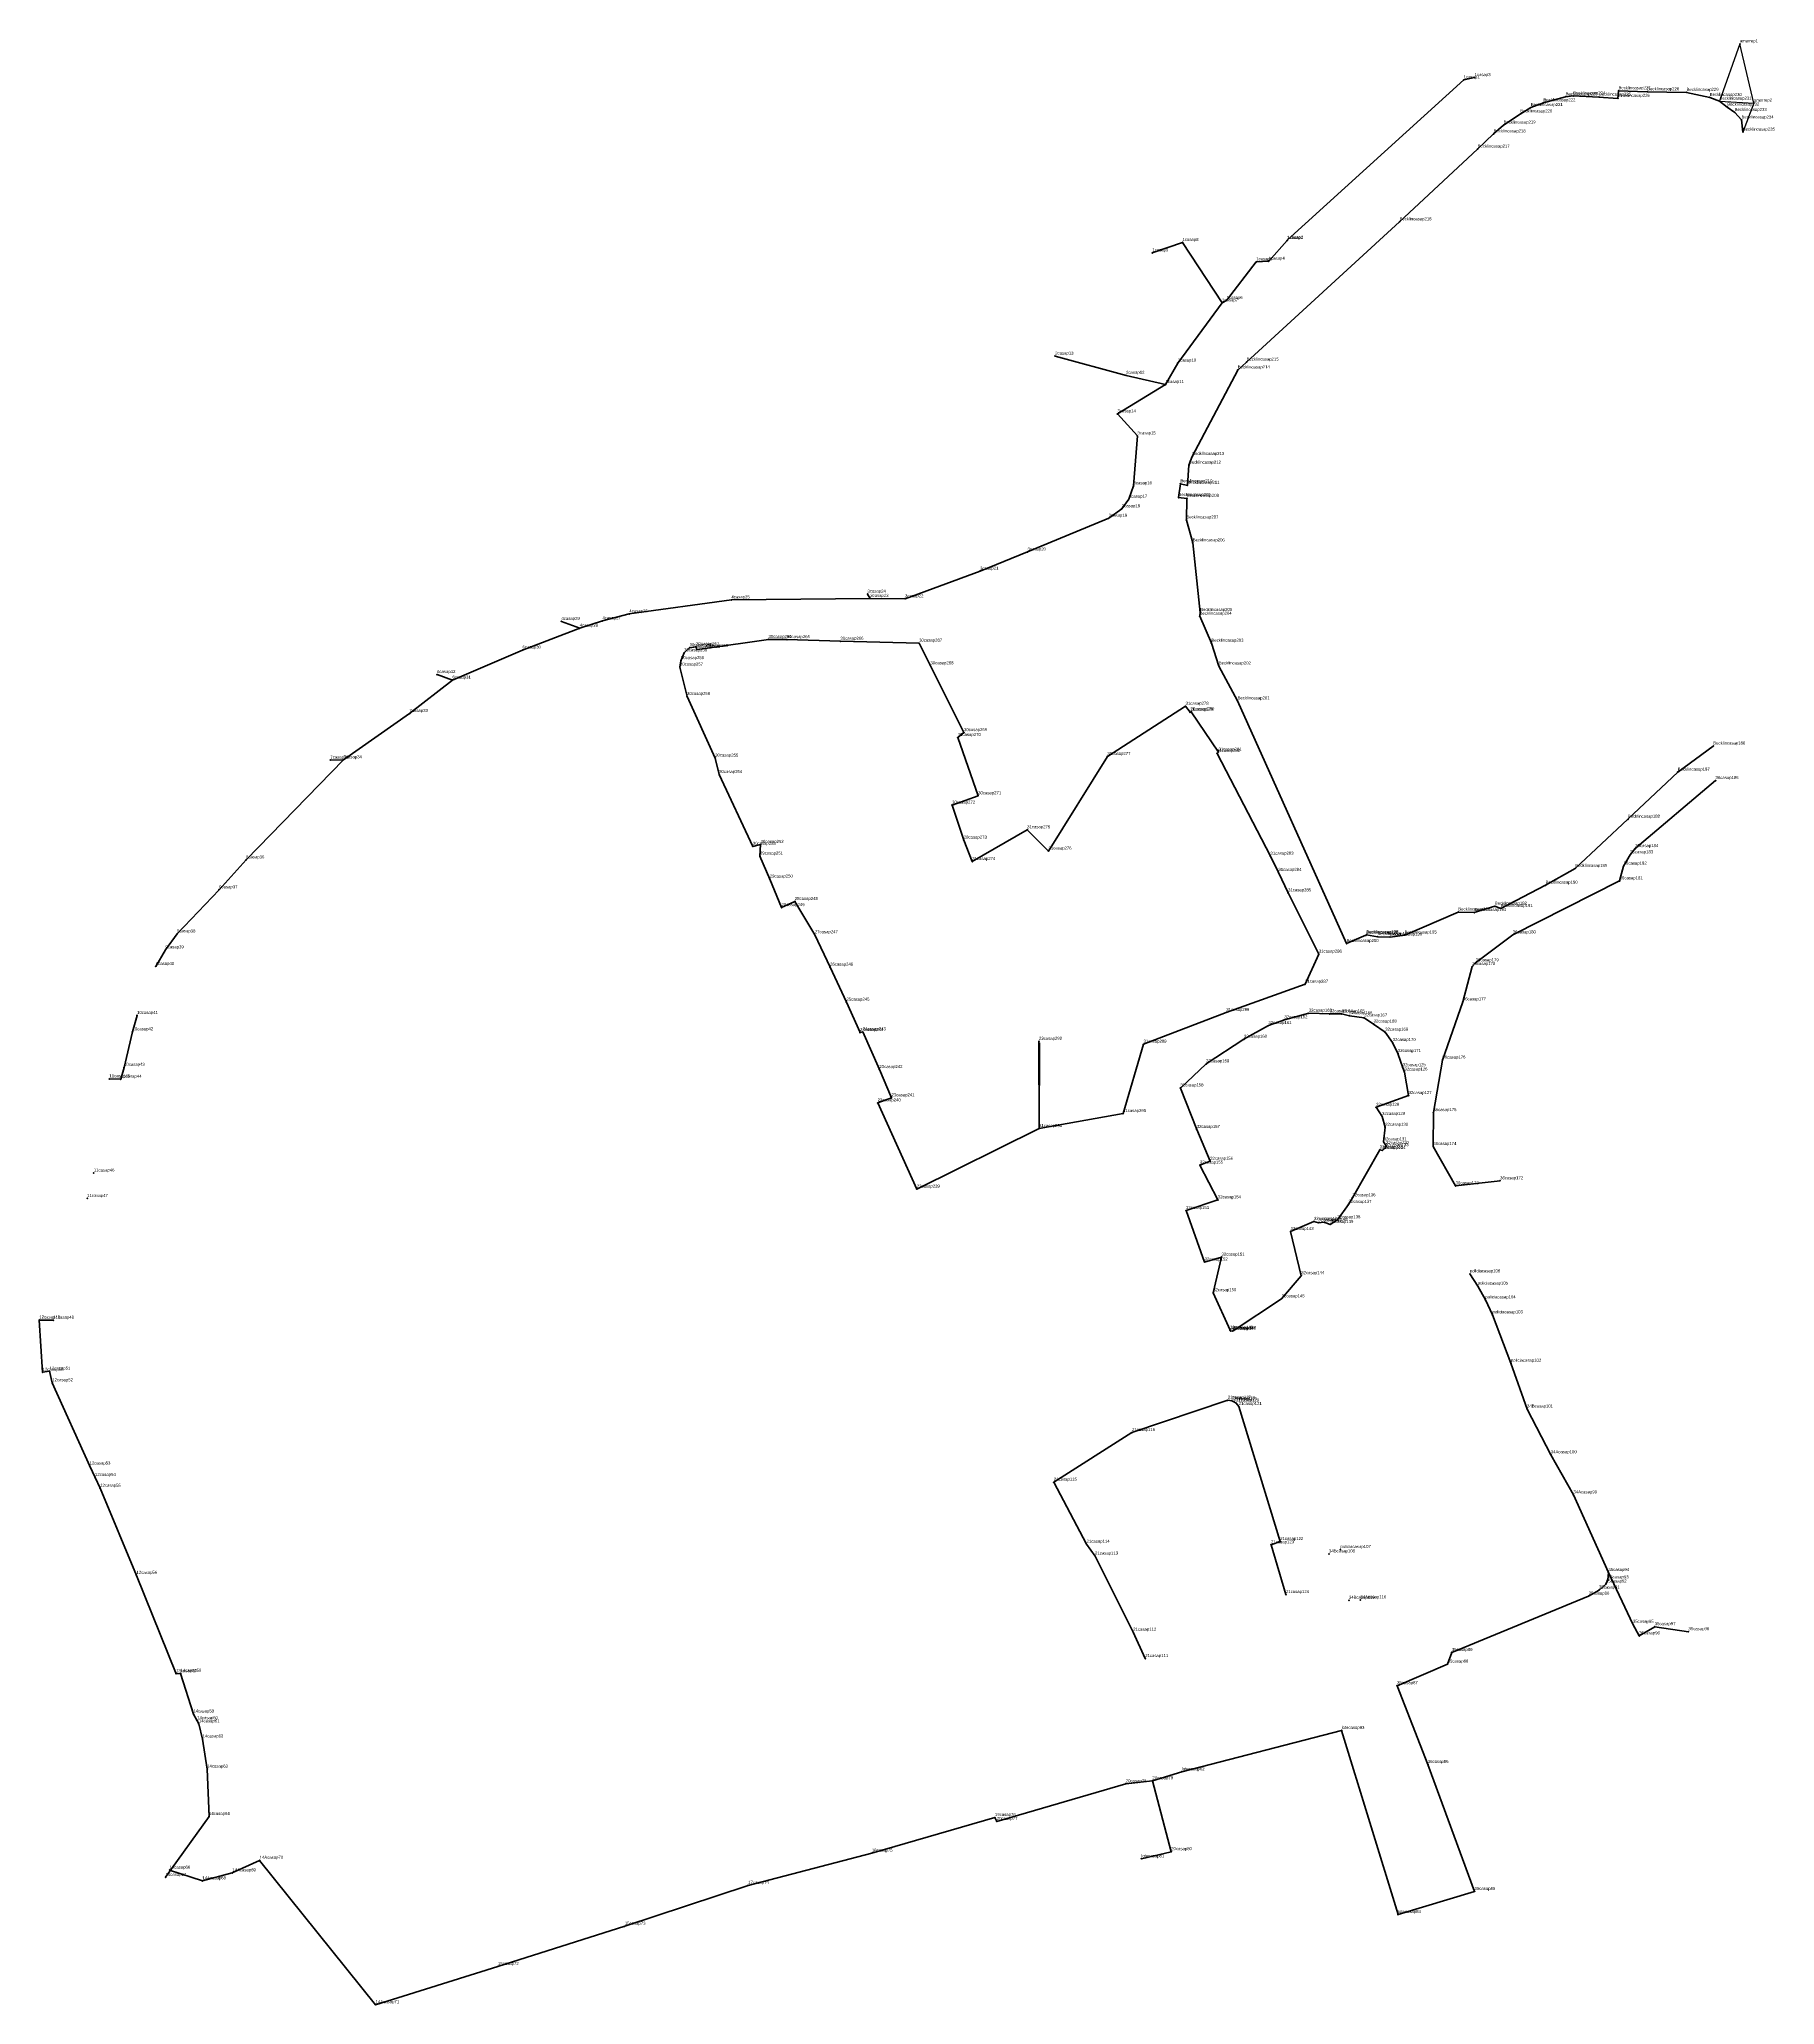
# Model space of a CAD drawing. Header units: millimetres. Extents: x 571067 to 574890, y 1333625 to 1334622.
# Drawn here: x 574603.8 to 574890.3, y 1334206.5 to 1334531 of the extents above; entities that cross this region are included whole.
import ezdxf

# ---------------------------------------------------------------- set-up
doc = ezdxf.new("R2010")
doc.units = ezdxf.units.MM
for name, color, linetype, lineweight in [('Line', 250, 'Continuous', 100), ('Point', 5, 'Continuous', 100), ('Point_Name', 1, 'Continuous', 100)]:
    doc.layers.add(name, color=color, linetype=linetype, lineweight=lineweight)
doc.styles.get("Standard").update_dxf_attribs({"font": 'arial.ttf'})

msp = doc.modelspace()

# ---------------------------------------------------------------- linework, layer by layer
at = {"color": 4}
for points in [[(574886.84, 1334520.44), (574884.52, 1334530.22), (574881.16, 1334520.75)], [(574881.16, 1334520.75), (574886.84, 1334520.44), (574885.02, 1334515.66)]]:
    msp.add_lwpolyline(points, dxfattribs=at)
at = {"layer": 'Line', "color": 4, "lineweight": 40}
for points in [[(574781.79, 1334469.13), (574789.73, 1334473.97)], [(574718.05, 1334438.42), (574740.97, 1334438.68)]]:
    msp.add_lwpolyline(points, dxfattribs=at)
for points in [[(574840.74, 1334524.64, 0), (574838.94, 1334524.27, 0), (574809.82, 1334497.8, 0), (574809.77, 1334497.75, 0), (574806.75, 1334494.32, 0), (574804.69, 1334494.23, 0), (574799.8, 1334487.86, 0), (574799.05, 1334487.45, 0), (574792.52, 1334497.43, 0), (574787.54, 1334495.72, 0)], [(574826.79, 1334382.78, 0), (574824.73, 1334382.84, 0), (574822.9, 1334383.15, 0), (574822.8, 1334383.08, 0), (574819.61, 1334381.71, 0), (574801.62, 1334421.76, 0), (574798.52, 1334427.52, 0), (574797.3, 1334431.28, 0), (574795.36, 1334435.73, 0), (574795.45, 1334436.34, 0), (574794.22, 1334447.83, 0), (574793.16, 1334451.62, 0), (574793.25, 1334455.19, 0), (574791.87, 1334455.32, 0), (574792.18, 1334457.6, 0), (574793.34, 1334457.34, 0), (574793.58, 1334460.67, 0), (574794.13, 1334462.1, 0), (574801.65, 1334476.38, 0), (574803.1, 1334477.69, 0), (574828.34, 1334500.84, 0), (574841.24, 1334512.85, 0), (574843.88, 1334515.34, 0), (574845.51, 1334516.82, 0), (574848.27, 1334518.64, 0), (574850.01, 1334519.69, 0), (574852.1, 1334520.49, 0), (574855.76, 1334521.48, 0), (574857.03, 1334521.63, 0), (574861.25, 1334521.42, 0), (574864.38, 1334521.22, 0), (574864.49, 1334522.48, 0), (574869.24, 1334522.31, 0), (574875.73, 1334522.21, 0), (574879.56, 1334521.37, 0), (574881.16, 1334520.75, 0), (574882.45, 1334519.77, 0), (574883.67, 1334518.89, 0), (574884.8, 1334517.65, 0), (574885.02, 1334515.66, 0)], [(574799.05, 1334487.45, 0), (574791.73, 1334477.51, 0), (574789.73, 1334473.97, 0), (574783.21, 1334475.5, 0), (574771.5, 1334478.68, 0)], [(574781.79, 1334469.13, 0), (574785.09, 1334465.49, 0), (574784.44, 1334457.26, 0), (574783.66, 1334455.05, 0), (574782.49, 1334453.48, 0), (574780.34, 1334451.9, 0), (574766.94, 1334446.34, 0), (574759.11, 1334443.18, 0), (574746.73, 1334438.62, 0), (574740.97, 1334438.68, 0), (574740.53, 1334439.39, 0)], [(574718.05, 1334438.42, 0), (574701.21, 1334436.11, 0), (574696.77, 1334434.97, 0), (574693.02, 1334433.74, 0), (574690, 1334434.88, 0)], [(574693.02, 1334433.74, 0), (574683.58, 1334430.16, 0), (574672.01, 1334425.19, 0), (574669.48, 1334426.1, 0)], [(574748.66, 1334341.17, 0), (574748.66, 1334341.17, 0), (574742.21, 1334355.39, 0), (574744.48, 1334356.23, 0), (574742.49, 1334360.89, 0), (574739.75, 1334367.13, 0), (574739.3, 1334367.01, 0), (574737.04, 1334372.02, 0), (574734.34, 1334377.8, 0), (574731.82, 1334383.16, 0), (574728.53, 1334388.65, 0), (574726.33, 1334387.63, 0), (574724.39, 1334392.35, 0), (574722.77, 1334396.14, 0), (574722.88, 1334398.07, 0), (574721.59, 1334397.75, 0), (574716.04, 1334409.59, 0), (574715.38, 1334412.32, 0), (574710.74, 1334422.49, 0), (574709.57, 1334427.34, 0), (574709.73, 1334428.4, 0), (574710.25, 1334429.68, 0), (574711.17, 1334430.54, 0), (574712.24, 1334430.71, 0), (574712.3, 1334430.23, 0), (574713.74, 1334430.41, 0), (574724.18, 1334431.9, 0), (574727.21, 1334431.87, 0), (574736.06, 1334431.6, 0), (574749.04, 1334431.29, 0), (574750.91, 1334427.55, 0), (574756.45, 1334416.52, 0), (574755.42, 1334415.71, 0), (574755.42, 1334415.71, 0)], [(574672.01, 1334425.19, 0), (574664.93, 1334419.67, 0), (574654.04, 1334412.04, 0), (574651.86, 1334411.99, 0)], [(574780.12, 1334412.59, 0), (574793.02, 1334420.87, 0), (574793.77, 1334419.9, 0), (574793.97, 1334419.96, 0), (574798.46, 1334413.31, 0), (574798.23, 1334413.09, 0), (574807.04, 1334396.11, 0), (574808.35, 1334393.45, 0), (574809.95, 1334390.07, 0), (574815.02, 1334379.96, 0), (574812.75, 1334374.98, 0), (574799.75, 1334370.33, 0), (574786.08, 1334365.08, 0), (574782.7, 1334353.63, 0)], [(574755.42, 1334415.71, 0), (574758.79, 1334406.09, 0), (574754.48, 1334404.55, 0), (574756.41, 1334398.78, 0)], [(574880.13, 1334414.31, 0), (574874.27, 1334410, 0), (574866.04, 1334402.22, 0), (574857.35, 1334394.11, 0), (574852.46, 1334391.34, 0), (574845.05, 1334387.5, 0), (574844.08, 1334387.87, 0), (574840.69, 1334386.82, 0), (574838.04, 1334386.91, 0), (574829.2, 1334383.11, 0), (574826.79, 1334382.78, 0)], [(574654.04, 1334412.04, 0), (574637.94, 1334395.5, 0)], [(574757.81, 1334395.24, 0), (574766.88, 1334400.49, 0), (574770.4, 1334396.98, 0), (574780.12, 1334412.59, 0)], [(574844.94, 1334342.54, 0), (574837.61, 1334341.71, 0), (574833.92, 1334348.2, 0), (574833.93, 1334353.79, 0), (574835.42, 1334362.47, 0), (574838.79, 1334372.07, 0), (574840.35, 1334377.9, 0), (574840.91, 1334378.52, 0), (574847.04, 1334383.13, 0), (574864.68, 1334392.05, 0), (574865.34, 1334394.48, 0), (574866.41, 1334396.33, 0), (574867.25, 1334397.37, 0), (574880.5, 1334408.6, 0)], [(574756.41, 1334398.78, 0), (574757.81, 1334395.24, 0)], [(574637.94, 1334395.5, 0), (574633.5, 1334390.58, 0), (574626.56, 1334383.29, 0), (574624.63, 1334380.66, 0)], [(574624.63, 1334380.66, 0), (574623.04, 1334377.93, 0)], [(574619.96, 1334369.84, 0), (574619.2, 1334367.12, 0), (574617.81, 1334361.27, 0), (574617.27, 1334359.3, 0), (574615.39, 1334359.37, 0)], [(574828.88, 1334361.21, 0), (574829.15, 1334360.49, 0), (574829.83, 1334356.6, 0), (574824.48, 1334354.67, 0), (574825.46, 1334353.17, 0), (574825.97, 1334351.37, 0), (574825.7, 1334348.95, 0), (574826.13, 1334348.34, 0), (574826.04, 1334348.01, 0), (574825.53, 1334347.55, 0), (574825.1, 1334347.66, 0), (574820.58, 1334339.74, 0), (574819.92, 1334338.65, 0), (574818.08, 1334336.11, 0), (574816.92, 1334335.33, 0), (574815.93, 1334335.69, 0), (574814.96, 1334335.62, 0), (574814.22, 1334335.84, 0), (574810.36, 1334334.18, 0), (574812.12, 1334326.88, 0), (574808.88, 1334323.06, 0), (574800.89, 1334317.78, 0), (574800.81, 1334317.73, 0), (574800.48, 1334317.76, 0), (574800.37, 1334317.87, 0), (574797.59, 1334324.07, 0), (574798.96, 1334329.94, 0), (574796.17, 1334329.12, 0), (574793.1, 1334337.62, 0), (574798.36, 1334339.4, 0), (574795.4, 1334345.13, 0), (574797.08, 1334345.76, 0), (574794.88, 1334351.01, 0), (574792.18, 1334357.86, 0), (574796.43, 1334361.84, 0), (574802.66, 1334365.9, 0), (574806.7, 1334368.16, 0), (574809.34, 1334369.12, 0), (574813.37, 1334370.21, 0), (574816.82, 1334370.09, 0), (574818.77, 1334370.08, 0), (574820.06, 1334369.8, 0), (574822.5, 1334369.42, 0), (574824.07, 1334368.41, 0), (574825.97, 1334367.06, 0), (574827.21, 1334365.37, 0), (574828.07, 1334363.56, 0)], [(574768.84, 1334351.15, 0), (574768.82, 1334365.56, 0)], [(574782.7, 1334353.63, 0), (574768.84, 1334351.15, 0), (574768.94, 1334365.3, 0)], [(574828.88, 1334361.21, 0), (574828.07, 1334363.56, 0)], [(574768.84, 1334351.15, 0), (574748.66, 1334341.17, 0)], [(574862.82, 1334277.87, 0), (574857.06, 1334290.69, 0), (574853.32, 1334297.32, 0), (574849.4, 1334304.87, 0), (574846.72, 1334312.42, 0), (574843.69, 1334320.41, 0), (574842.51, 1334322.88, 0), (574841.25, 1334325.17, 0), (574839.95, 1334327.18, 0)], [(574606.12, 1334319.53, 0), (574603.82, 1334319.56, 0), (574604.36, 1334310.93, 0), (574605.52, 1334311.11, 0), (574605.96, 1334309.2, 0), (574612.14, 1334295.46, 0), (574613.02, 1334293.57, 0), (574613.86, 1334291.78, 0), (574619.85, 1334277.41, 0), (574626.4, 1334261.18, 0), (574627.15, 1334261.24, 0), (574629.25, 1334254.52, 0), (574629.88, 1334253.42, 0), (574630.15, 1334252.89, 0), (574630.78, 1334250.4, 0), (574631.53, 1334245.43, 0), (574631.83, 1334237.61, 0), (574624.64, 1334227.58, 0)], [(574786.36, 1334263.67, 0), (574784.38, 1334268.02, 0), (574778.08, 1334280.6, 0), (574776.69, 1334282.55, 0), (574771.28, 1334292.78, 0), (574784.17, 1334300.98, 0), (574800, 1334306.33, 0), (574800.65, 1334306.24, 0), (574801, 1334306.07, 0), (574801.36, 1334305.85, 0), (574801.8, 1334305.29, 0), (574808.65, 1334283, 0), (574807.13, 1334282.46, 0), (574809.6, 1334274.24, 0)], [(574828.1, 1334221.42, 0), (574840.73, 1334225.23, 0), (574833.02, 1334246.2, 0), (574827.94, 1334259.2, 0), (574836.28, 1334262.77, 0), (574836.97, 1334264.68, 0), (574859.56, 1334273.98, 0), (574861.27, 1334274.99, 0), (574862.41, 1334275.98, 0), (574862.73, 1334276.65, 0), (574862.82, 1334277.87, 0), (574866.86, 1334269.33, 0), (574867.9, 1334267.41, 0), (574870.47, 1334268.94, 0), (574876.04, 1334268.11, 0)], [(574792.4, 1334244.99, 0), (574818.78, 1334251.81, 0), (574828.1, 1334221.42, 0)], [(574625.31, 1334228.75, 0), (574630.74, 1334226.98, 0), (574635.68, 1334228.3, 0), (574640.18, 1334230.37, 0), (574659.33, 1334206.54, 0), (574679.53, 1334212.85, 0), (574700.46, 1334219.49, 0), (574700.46, 1334219.49, 0), (574720.82, 1334226.24, 0), (574741.25, 1334231.56, 0), (574761.57, 1334237.44, 0), (574761.87, 1334236.79, 0), (574783.15, 1334243.01, 0), (574787.55, 1334243.51, 0), (574790.66, 1334231.8, 0), (574785.74, 1334230.63, 0)], [(574792.4, 1334244.99, 0), (574787.55, 1334243.51, 0)]]:
    msp.add_polyline3d(points, dxfattribs=at)
at = {"layer": 'Line', "color": 4}
for points in [[(574637.94, 1334395.5, 0), (574637.94, 1334395.5, 0)], [(574757.81, 1334395.24, 0), (574757.81, 1334395.24, 0)], [(574633.5, 1334390.58, 0), (574633.5, 1334390.58, 0)], [(574612.81, 1334343.82, 0), (574612.81, 1334343.82, 0)], [(574857.06, 1334290.69, 0), (574857.06, 1334290.69, 0)], [(574624.64, 1334227.58, 0), (574624.64, 1334227.58, 0)]]:
    msp.add_polyline3d(points, dxfattribs=at)
at = {"layer": 'Point', "color": 4, "lineweight": 40}
for p in [(574884.52, 1334530.22, 388.97), (574840.74, 1334524.64, 394.59), (574838.94, 1334524.27, 395.13), (574855.76, 1334521.48, 393.08), (574857.03, 1334521.63, 393.11), (574861.25, 1334521.42, 392.47), (574864.49, 1334522.48, 392.1), (574869.24, 1334522.31, 391.68), (574875.73, 1334522.21, 390.02), (574879.56, 1334521.37, 389.66), (574848.27, 1334518.64, 394.2), (574850.01, 1334519.69, 393.89), (574852.1, 1334520.49, 393.61), (574864.38, 1334521.22, 392.01), (574881.16, 1334520.75, 389.6), (574882.45, 1334519.77, 389.36), (574883.67, 1334518.89, 389.36), (574886.84, 1334520.44, 389.4), (574843.88, 1334515.34, 394.98), (574845.51, 1334516.82, 394.74), (574884.8, 1334517.65, 389.52), (574885.02, 1334515.66, 389.24), (574841.24, 1334512.85, 395.48), (574828.34, 1334500.84, 395.74), (574787.54, 1334495.72, 397.9), (574792.52, 1334497.43, 397.78), (574809.77, 1334497.75, 396.52), (574809.82, 1334497.8, 396.51), (574804.69, 1334494.23, 396.68), (574806.75, 1334494.32, 396.4), (574799.05, 1334487.45, 396.99), (574799.8, 1334487.86, 396.91), (574771.5, 1334478.68, 398.62), (574791.73, 1334477.51, 397.52), (574801.65, 1334476.38, 397.02), (574803.1, 1334477.69, 396.83), (574783.21, 1334475.5, 398.33), (574789.73, 1334473.97, 397.97), (574781.79, 1334469.13, 398.44), (574785.09, 1334465.49, 398.44), (574793.58, 1334460.67, 398.53), (574794.13, 1334462.1, 398.28), (574784.44, 1334457.26, 398.85), (574792.18, 1334457.6, 403.74), (574793.34, 1334457.34, 403.68), (574782.49, 1334453.48, 399.15), (574783.66, 1334455.05, 398.94), (574791.87, 1334455.32, 403.42), (574793.25, 1334455.19, 403.35), (574780.34, 1334451.9, 399.22), (574793.16, 1334451.62, 403.68), (574794.22, 1334447.83, 403.81), (574766.94, 1334446.34, 399.23), (574759.11, 1334443.18, 399.17), (574718.05, 1334438.42, 396.83), (574740.53, 1334439.39, 398.93), (574740.97, 1334438.68, 398.52), (574746.73, 1334438.62, 398.85), (574690, 1334434.88, 394.81), (574693.02, 1334433.74, 394.91), (574696.77, 1334434.97, 395.25), (574701.21, 1334436.11, 395.49), (574795.36, 1334435.73, 404.2), (574795.45, 1334436.34, 404.37), (574711.17, 1334430.54, 396.17), (574712.24, 1334430.71, 396.17), (574724.18, 1334431.9, 397.06), (574727.21, 1334431.87, 397.78), (574736.06, 1334431.6, 398.11), (574749.04, 1334431.29, 399.27), (574797.3, 1334431.28, 404.01), (574683.58, 1334430.16, 395), (574709.57, 1334427.34, 396.09), (574709.73, 1334428.4, 396.03), (574710.25, 1334429.68, 396.33), (574712.3, 1334430.23, 396.12), (574713.74, 1334430.41, 396.8), (574750.91, 1334427.55, 399.42), (574798.52, 1334427.52, 404.47), (574669.48, 1334426.1, 395.61), (574672.01, 1334425.19, 394.55), (574710.74, 1334422.49, 396.2), (574793.02, 1334420.87, 400.5), (574801.62, 1334421.76, 404.64), (574664.93, 1334419.67, 394.63), (574793.77, 1334419.9, 400.41), (574793.97, 1334419.96, 400.34), (574755.42, 1334415.71, 399.13), (574756.45, 1334416.52, 398.54), (574880.13, 1334414.31, 396.73), (574651.86, 1334411.99, 394.68), (574654.04, 1334412.04, 394.59), (574715.38, 1334412.32, 397.66), (574780.12, 1334412.59, 400.72), (574798.23, 1334413.09, 400.86), (574798.46, 1334413.31, 400.76), (574716.04, 1334409.59, 396.96), (574874.27, 1334410, 398.09), (574880.5, 1334408.6, 396.57), (574754.48, 1334404.55, 399.28), (574758.79, 1334406.09, 398.64), (574866.04, 1334402.22, 399.29), (574722.88, 1334398.07, 397.17), (574756.41, 1334398.78, 399.95), (574766.88, 1334400.49, 399.51), (574637.94, 1334395.5, 395.05), (574721.59, 1334397.75, 397.46), (574722.77, 1334396.14, 396.72), (574757.81, 1334395.24, 399.87), (574770.4, 1334396.98, 399.68), (574807.04, 1334396.11, 401.71), (574866.41, 1334396.33, 399.93), (574867.25, 1334397.37, 399.54), (574724.39, 1334392.35, 396.79), (574808.35, 1334393.45, 401.91), (574857.35, 1334394.11, 400.61), (574864.68, 1334392.05, 400.71), (574865.34, 1334394.48, 400.3), (574633.5, 1334390.58, 395.1), (574728.53, 1334388.65, 397.44), (574809.95, 1334390.07, 402.04), (574852.46, 1334391.34, 401.18), (574726.33, 1334387.63, 397.08), (574838.04, 1334386.91, 402.83), (574840.69, 1334386.82, 402.12), (574844.08, 1334387.87, 402.05), (574845.05, 1334387.5, 401.86), (574626.56, 1334383.29, 395.56), (574731.82, 1334383.16, 397.51), (574822.8, 1334383.08, 402.04), (574822.9, 1334383.15, 402.08), (574824.73, 1334382.84, 402.27), (574826.79, 1334382.78, 402.67), (574829.2, 1334383.11, 402.84), (574847.04, 1334383.13, 401.95), (574624.63, 1334380.66, 395.72), (574815.02, 1334379.96, 402.32), (574819.61, 1334381.71, 402), (574840.91, 1334378.52, 402.39), (574623.04, 1334377.93, 395.79), (574734.34, 1334377.8, 397.67), (574840.35, 1334377.9, 402.42), (574812.75, 1334374.98, 402.31), (574838.79, 1334372.07, 402.51), (574619.96, 1334369.84, 395.85), (574737.04, 1334372.02, 397.96), (574799.75, 1334370.33, 401.86), (574809.34, 1334369.12, 401.7), (574813.37, 1334370.21, 401.65), (574816.82, 1334370.09, 402.02), (574818.77, 1334370.08, 402.22), (574820.06, 1334369.8, 402.31), (574822.5, 1334369.42, 402.35), (574619.2, 1334367.12, 395.88), (574739.3, 1334367.01, 398.15), (574739.75, 1334367.13, 398.15), (574768.82, 1334365.56, 401.07), (574802.66, 1334365.9, 401.59), (574806.7, 1334368.16, 401.7), (574824.07, 1334368.41, 402.48), (574825.97, 1334367.06, 402.46), (574786.08, 1334365.08, 401.28), (574827.21, 1334365.37, 402.46), (574828.07, 1334363.56, 402.58), (574835.42, 1334362.47, 401.99), (574615.39, 1334359.37, 396.21), (574617.27, 1334359.3, 396.16), (574617.81, 1334361.27, 395.77), (574742.49, 1334360.89, 398.18), (574796.43, 1334361.84, 401.46), (574828.88, 1334361.21, 402.69), (574829.15, 1334360.49, 402.66), (574744.48, 1334356.23, 397.91), (574792.18, 1334357.86, 401.91), (574829.83, 1334356.6, 402.87), (574742.21, 1334355.39, 398.27), (574782.7, 1334353.63, 401.24), (574824.48, 1334354.67, 402.81), (574825.46, 1334353.17, 402.78), (574833.93, 1334353.79, 401.9), (574768.84, 1334351.15, 402.26), (574794.88, 1334351.01, 402.75), (574825.97, 1334351.37, 402.89), (574825.1, 1334347.66, 403.01), (574825.53, 1334347.55, 403.22), (574825.7, 1334348.95, 403.07), (574826.04, 1334348.01, 403.01), (574826.13, 1334348.34, 403.05), (574833.92, 1334348.2, 405.87), (574612.81, 1334343.82, 397.43), (574795.4, 1334345.13, 402.38), (574797.08, 1334345.76, 403.23), (574611.72, 1334339.64, 397.58), (574748.66, 1334341.17, 399.02), (574820.58, 1334339.74, 404.97), (574837.61, 1334341.71, 403.41), (574844.94, 1334342.54, 404.31), (574793.1, 1334337.62, 401.66), (574798.36, 1334339.4, 403.08), (574819.92, 1334338.65, 405.08), (574810.36, 1334334.18, 402.55), (574814.22, 1334335.84, 402.86), (574814.96, 1334335.62, 402.8), (574815.93, 1334335.69, 402.79), (574816.92, 1334335.33, 401.32), (574818.08, 1334336.11, 401.42), (574798.96, 1334329.94, 401.94), (574796.17, 1334329.12, 401.64), (574812.12, 1334326.88, 401.92), (574839.95, 1334327.18, 403.63), (574797.59, 1334324.07, 401.51), (574841.25, 1334325.17, 403.97), (574808.88, 1334323.06, 402.2), (574842.51, 1334322.88, 403.99), (574843.69, 1334320.41, 404), (574603.82, 1334319.56, 398.82), (574606.12, 1334319.53, 398.65), (574800.37, 1334317.87, 401.67), (574800.48, 1334317.76, 401.7), (574800.81, 1334317.73, 401.91), (574800.89, 1334317.78, 401.91), (574604.36, 1334310.93, 399.17), (574605.52, 1334311.11, 398.99), (574846.72, 1334312.42, 404.22), (574605.96, 1334309.2, 399.21), (574800, 1334306.33, 401.44), (574800.65, 1334306.24, 401.55), (574801, 1334306.07, 401.57), (574801.36, 1334305.85, 401.72), (574801.8, 1334305.29, 401.76), (574849.4, 1334304.87, 404.3), (574784.17, 1334300.98, 400.68), (574612.14, 1334295.46, 400.57), (574853.32, 1334297.32, 404.65), (574613.02, 1334293.57, 400.64), (574613.86, 1334291.78, 400.47), (574771.28, 1334292.78, 400.37), (574857.06, 1334290.69, 405), (574776.69, 1334282.55, 400.64), (574807.13, 1334282.46, 402.34), (574808.65, 1334283, 402.36), (574818.59, 1334281.66, 403.36), (574778.08, 1334280.6, 400.03), (574816.71, 1334280.94, 402.05), (574619.85, 1334277.41, 401.74), (574861.27, 1334274.99, 404.1), (574862.41, 1334275.98, 404.1), (574862.73, 1334276.65, 403.97), (574862.82, 1334277.87, 404), (574809.6, 1334274.24, 402.02), (574819.99, 1334273.3, 402.11), (574821.89, 1334273.36, 403.46), (574859.56, 1334273.98, 405.01), (574866.86, 1334269.33, 403.98), (574870.47, 1334268.94, 404.74), (574784.38, 1334268.02, 401.52), (574867.9, 1334267.41, 403.93), (574876.04, 1334268.11, 405.64), (574786.36, 1334263.67, 402.53), (574836.28, 1334262.77, 403.33), (574836.97, 1334264.68, 403.8), (574626.4, 1334261.18, 402.55), (574627.15, 1334261.24, 402.06), (574827.94, 1334259.2, 403.8), (574629.25, 1334254.52, 401.94), (574629.88, 1334253.42, 401.93), (574630.15, 1334252.89, 402.02), (574630.78, 1334250.4, 402.09), (574818.78, 1334251.81, 404.53), (574833.02, 1334246.2, 404.36), (574631.53, 1334245.43, 402.29), (574783.15, 1334243.01, 402.18), (574787.55, 1334243.51, 402.42), (574792.4, 1334244.99, 402.53), (574631.83, 1334237.61, 402.43), (574761.57, 1334237.44, 401.86), (574761.87, 1334236.79, 402.12), (574640.18, 1334230.37, 402.71), (574741.25, 1334231.56, 401.32), (574785.74, 1334230.63, 402.79), (574790.66, 1334231.8, 403.02), (574624.67, 1334227.55, 403.4), (574625.31, 1334228.75, 403.36), (574630.74, 1334226.98, 402.92), (574635.68, 1334228.3, 402.32), (574720.82, 1334226.24, 400.83), (574840.73, 1334225.23, 404.63), (574828.1, 1334221.42, 404.77), (574700.46, 1334219.49, 401.08), (574679.53, 1334212.85, 401.72), (574659.33, 1334206.54, 402.61)]:
    msp.add_point(p, dxfattribs=at)

# ---------------------------------------------------------------- texts
at = {"layer": 'Point_Name', "color": 4, "lineweight": 40}
for s, p in [('amarrep1', (574884.52, 1334530.47)), ('1casap1', (574838.94, 1334524.52)), ('1casap3', (574840.74, 1334524.89)), ('Becklincasap223', (574855.76, 1334521.73)), ('Becklincasap224', (574857.03, 1334521.88)), ('Becklincasap225', (574861.25, 1334521.67)), ('Becklincasap226', (574864.38, 1334521.47)), ('Becklincasap227', (574864.49, 1334522.73)), ('Becklincasap228', (574869.24, 1334522.56)), ('Becklincasap229', (574875.73, 1334522.46)), ('Becklincasap230', (574879.56, 1334521.62)), ('Becklincasap231', (574881.16, 1334521)), ('Becklincasap220', (574848.27, 1334518.89)), ('Becklincasap221', (574850.01, 1334519.94)), ('Becklincasap222', (574852.1, 1334520.74)), ('Becklincasap232', (574882.45, 1334520.02)), ('Becklincasap233', (574883.67, 1334519.14)), ('Becklincasap234', (574884.8, 1334517.9)), ('amarrep2', (574886.84, 1334520.69)), ('Becklincasap218', (574843.88, 1334515.59)), ('Becklincasap219', (574845.51, 1334517.07)), ('Becklincasap235', (574885.02, 1334515.91)), ('Becklincasap217', (574841.24, 1334513.1)), ('Becklincasap216', (574828.34, 1334501.09)), ('1casap9', (574787.54, 1334495.97)), ('1casap8', (574792.52, 1334497.68)), ('1casap3', (574809.77, 1334498)), ('1casap2', (574809.82, 1334498.05)), ('1casap5', (574804.69, 1334494.48)), ('1casap4', (574806.75, 1334494.57)), ('1casap7', (574799.05, 1334487.7)), ('1casap6', (574799.8, 1334488.11)), ('2casap13', (574771.5, 1334478.93)), ('2casap12', (574783.21, 1334475.75)), ('2casap10', (574791.73, 1334477.76)), ('Becklincasap214', (574801.65, 1334476.63)), ('Becklincasap215', (574803.1, 1334477.94)), ('2casap11', (574789.73, 1334474.22)), ('3casap14', (574781.79, 1334469.38)), ('3casap15', (574785.09, 1334465.74)), ('Becklincasap213', (574794.13, 1334462.35)), ('Becklincasap212', (574793.58, 1334460.92)), ('3casap16', (574784.44, 1334457.51)), ('Becklincasap210', (574792.18, 1334457.85)), ('Becklincasap211', (574793.34, 1334457.59)), ('3casap18', (574782.49, 1334453.73)), ('3casap17', (574783.66, 1334455.3)), ('Becklincasap209', (574791.87, 1334455.57)), ('Becklincasap208', (574793.25, 1334455.44)), ('3casap19', (574780.34, 1334452.15)), ('Becklincasap207', (574793.16, 1334451.87)), ('3casap20', (574766.94, 1334446.59)), ('Becklincasap206', (574794.22, 1334448.08)), ('3casap21', (574759.11, 1334443.43)), ('4casap25', (574718.05, 1334438.67)), ('3casap24', (574740.53, 1334439.64)), ('3casap23', (574740.97, 1334438.93)), ('3casap22', (574746.73, 1334438.87)), ('Becklincasap205', (574795.45, 1334436.59)), ('4casap29', (574690, 1334435.13)), ('4casap28', (574693.02, 1334433.99)), ('4casap27', (574696.77, 1334435.22)), ('4casap26', (574701.21, 1334436.36)), ('Becklincasap204', (574795.36, 1334435.98)), ('6casap30', (574683.58, 1334430.41)), ('30casap259', (574710.25, 1334429.93)), ('30casap260', (574711.17, 1334430.79)), ('30casap261', (574712.24, 1334430.96)), ('30casap262', (574712.3, 1334430.48)), ('30casap263', (574713.74, 1334430.66)), ('30casap264', (574724.18, 1334432.15)), ('30casap265', (574727.21, 1334432.12)), ('30casap266', (574736.06, 1334431.85)), ('30casap267', (574749.04, 1334431.54)), ('Becklincasap203', (574797.3, 1334431.53)), ('30casap257', (574709.57, 1334427.59)), ('30casap258', (574709.73, 1334428.65)), ('30casap268', (574750.91, 1334427.8)), ('Becklincasap202', (574798.52, 1334427.77)), ('6casap32', (574669.48, 1334426.35)), ('6casap31', (574672.01, 1334425.44)), ('30casap256', (574710.74, 1334422.74)), ('31casap278', (574793.02, 1334421.12)), ('31casap280', (574793.97, 1334420.21)), ('Becklincasap201', (574801.62, 1334422.01)), ('7casap33', (574664.93, 1334419.92)), ('31casap279', (574793.77, 1334420.15)), ('30casap270', (574755.42, 1334415.96)), ('30casap269', (574756.45, 1334416.77)), ('Becklincasap186', (574880.13, 1334414.56)), ('7casap35', (574651.86, 1334412.24)), ('7casap34', (574654.04, 1334412.29)), ('30casap255', (574715.38, 1334412.57)), ('31casap277', (574780.12, 1334412.84)), ('31casap282', (574798.23, 1334413.34)), ('31casap281', (574798.46, 1334413.56)), ('30casap254', (574716.04, 1334409.84)), ('Becklincasap187', (574874.27, 1334410.25)), ('36casap185', (574880.5, 1334408.85)), ('30casap272', (574754.48, 1334404.8)), ('30casap271', (574758.79, 1334406.34)), ('31casap275', (574766.88, 1334400.74)), ('Becklincasap188', (574866.04, 1334402.47)), ('30casap253', (574721.59, 1334398)), ('30casap252', (574722.88, 1334398.32)), ('29casap273', (574756.41, 1334399.03)), ('36casap184', (574867.25, 1334397.62)), ('8casap36', (574637.94, 1334395.75)), ('29casap251', (574722.77, 1334396.39)), ('31casap274', (574757.81, 1334395.49)), ('31casap276', (574770.4, 1334397.23)), ('31casap283', (574807.04, 1334396.36)), ('Becklincasap189', (574857.35, 1334394.36)), ('36casap182', (574865.34, 1334394.73)), ('36casap183', (574866.41, 1334396.58)), ('29casap250', (574724.39, 1334392.6)), ('31casap284', (574808.35, 1334393.7)), ('Becklincasap190', (574852.46, 1334391.59)), ('36casap181', (574864.68, 1334392.3)), ('9casap37', (574633.5, 1334390.83)), ('28casap249', (574726.33, 1334387.88)), ('28casap248', (574728.53, 1334388.9)), ('31casap285', (574809.95, 1334390.32)), ('Becklincasap192', (574844.08, 1334388.12)), ('Becklincasap191', (574845.05, 1334387.75)), ('Becklincasap194', (574838.04, 1334387.16)), ('Becklincasap193', (574840.69, 1334387.07)), ('9casap38', (574626.56, 1334383.54)), ('27casap247', (574731.82, 1334383.41)), ('Becklincasap200', (574819.61, 1334381.96)), ('Becklincasap199', (574822.8, 1334383.33)), ('Becklincasap198', (574822.9, 1334383.4)), ('Becklincasap197', (574824.73, 1334383.09)), ('Becklincasap196', (574826.79, 1334383.03)), ('Becklincasap195', (574829.2, 1334383.36)), ('36casap180', (574847.04, 1334383.38)), ('9casap40', (574623.04, 1334378.18)), ('9casap39', (574624.63, 1334380.91)), ('26casap246', (574734.34, 1334378.05)), ('31casap286', (574815.02, 1334380.21)), ('36casap178', (574840.35, 1334378.15)), ('36casap179', (574840.91, 1334378.77)), ('31casap287', (574812.75, 1334375.23)), ('25casap245', (574737.04, 1334372.27)), ('36casap177', (574838.79, 1334372.32)), ('10casap41', (574619.96, 1334370.09)), ('31casap288', (574799.75, 1334370.58)), ('32casap161', (574806.7, 1334368.41)), ('32casap162', (574809.34, 1334369.37)), ('32casap163', (574813.37, 1334370.46)), ('32casap164', (574816.82, 1334370.34)), ('32casap165', (574818.77, 1334370.33)), ('32casap166', (574820.06, 1334370.05)), ('32casap167', (574822.5, 1334369.67)), ('32casap168', (574824.07, 1334368.66)), ('10casap42', (574619.2, 1334367.37)), ('24casap244', (574739.3, 1334367.26)), ('24casap243', (574739.75, 1334367.38)), ('23casap292', (574768.82, 1334365.81)), ('31casap289', (574786.08, 1334365.33)), ('32casap160', (574802.66, 1334366.15)), ('32casap169', (574825.97, 1334367.31)), ('32casap170', (574827.21, 1334365.62)), ('32casap159', (574796.43, 1334362.09)), ('32casap171', (574828.07, 1334363.81)), ('36casap176', (574835.42, 1334362.72)), ('11casap45', (574615.39, 1334359.62)), ('10casap44', (574617.27, 1334359.55)), ('10casap43', (574617.81, 1334361.52)), ('23casap242', (574742.49, 1334361.14)), ('32casap125', (574828.88, 1334361.46)), ('32casap126', (574829.15, 1334360.74)), ('22casap240', (574742.21, 1334355.64)), ('23casap241', (574744.48, 1334356.48)), ('32casap158', (574792.18, 1334358.11)), ('32casap127', (574829.83, 1334356.85)), ('31casap290', (574782.7, 1334353.88)), ('32casap128', (574824.48, 1334354.92)), ('32casap129', (574825.46, 1334353.42)), ('36casap175', (574833.93, 1334354.04)), ('31casap291', (574768.84, 1334351.4)), ('32casap157', (574794.88, 1334351.26)), ('32casap131', (574825.7, 1334349.2)), ('32casap130', (574825.97, 1334351.62)), ('32casap156', (574797.08, 1334346.01)), ('32casap135', (574825.1, 1334347.91)), ('32casap134', (574825.53, 1334347.8)), ('32casap133', (574826.04, 1334348.26)), ('32casap132', (574826.13, 1334348.59)), ('36casap174', (574833.92, 1334348.45)), ('11casap46', (574612.81, 1334344.07)), ('32casap155', (574795.4, 1334345.38)), ('36casap172', (574844.94, 1334342.79)), ('11casap47', (574611.72, 1334339.89)), ('22casap239', (574748.66, 1334341.42)), ('32casap154', (574798.36, 1334339.65)), ('32casap136', (574820.58, 1334339.99)), ('36casap173', (574837.61, 1334341.96)), ('32casap153', (574793.1, 1334337.87)), ('32casap142', (574814.22, 1334336.09)), ('32casap141', (574814.96, 1334335.87)), ('32casap140', (574815.93, 1334335.94)), ('32casap138', (574818.08, 1334336.36)), ('32casap137', (574819.92, 1334338.9)), ('32casap143', (574810.36, 1334334.43)), ('32casap139', (574816.92, 1334335.58)), ('32casap152', (574796.17, 1334329.37)), ('32casap151', (574798.96, 1334330.19)), ('32casap144', (574812.12, 1334327.13)), ('policiacasap106', (574839.95, 1334327.43)), ('32casap150', (574797.59, 1334324.32)), ('32casap145', (574808.88, 1334323.31)), ('policiacasap105', (574841.25, 1334325.42)), ('policiacasap104', (574842.51, 1334323.13)), ('12casap49', (574603.82, 1334319.81)), ('11casap48', (574606.12, 1334319.78)), ('policiacasap103', (574843.69, 1334320.66)), ('32casap149', (574800.37, 1334318.12)), ('32casap148', (574800.48, 1334318.01)), ('32casap147', (574800.81, 1334317.98)), ('32casap146', (574800.89, 1334318.03)), ('12casap50', (574604.36, 1334311.18)), ('12casap51', (574605.52, 1334311.36)), ('policiacasap102', (574846.72, 1334312.67)), ('12casap52', (574605.96, 1334309.45)), ('21casap117', (574800, 1334306.58)), ('21casap118', (574800.65, 1334306.49)), ('21casap119', (574801, 1334306.32)), ('21casap120', (574801.36, 1334306.1)), ('21casap121', (574801.8, 1334305.54)), ('34Bcasap101', (574849.4, 1334305.12)), ('21casap116', (574784.17, 1334301.23)), ('34Acasap100', (574853.32, 1334297.57)), ('12casap53', (574612.14, 1334295.71)), ('12casap54', (574613.02, 1334293.82)), ('12casap55', (574613.86, 1334292.03)), ('21casap115', (574771.28, 1334293.03)), ('34Acasap99', (574857.06, 1334290.94)), ('21casap114', (574776.69, 1334282.8)), ('21casap113', (574778.08, 1334280.85)), ('21casap123', (574807.13, 1334282.71)), ('21casap122', (574808.65, 1334283.25)), ('34Bcasap108', (574816.71, 1334281.19)), ('policiacasap107', (574818.59, 1334281.91)), ('12casap56', (574619.85, 1334277.66)), ('35casap94', (574862.82, 1334278.12)), ('21casap124', (574809.6, 1334274.49)), ('35casap90', (574859.56, 1334274.23)), ('35casap91', (574861.27, 1334275.24)), ('35casap92', (574862.41, 1334276.23)), ('35casap93', (574862.73, 1334276.9)), ('34Bcasap109', (574819.99, 1334273.55)), ('34Acasap110', (574821.89, 1334273.61)), ('21casap112', (574784.38, 1334268.27)), ('35casap95', (574866.86, 1334269.58)), ('35casap97', (574870.47, 1334269.19)), ('35casap98', (574876.04, 1334268.36)), ('35casap89', (574836.97, 1334264.93)), ('35casap96', (574867.9, 1334267.66)), ('13casap57', (574626.4, 1334261.43)), ('14casap58', (574627.15, 1334261.49)), ('21casap111', (574786.36, 1334263.92)), ('35casap88', (574836.28, 1334263.02)), ('35casap87', (574827.94, 1334259.45)), ('14casap59', (574629.25, 1334254.77)), ('14casap60', (574629.88, 1334253.67)), ('14casap61', (574630.15, 1334253.14)), ('lotecasap83', (574818.78, 1334252.06)), ('14casap62', (574630.78, 1334250.65)), ('14casap63', (574631.53, 1334245.68)), ('lotecasap82', (574792.4, 1334245.24)), ('35casap86', (574833.02, 1334246.45)), ('20casap78', (574783.15, 1334243.26)), ('20casap79', (574787.55, 1334243.76)), ('14casap64', (574631.83, 1334237.86)), ('19casap76', (574761.57, 1334237.69)), ('20casap77', (574761.87, 1334237.04)), ('20casap80', (574790.66, 1334232.05)), ('14casap66', (574625.31, 1334229)), ('14Acasap70', (574640.18, 1334230.62)), ('18casap75', (574741.25, 1334231.81)), ('lotecasap81', (574785.74, 1334230.88)), ('14casap67', (574624.67, 1334227.8)), ('14Acasap68', (574630.74, 1334227.23)), ('14Acasap69', (574635.68, 1334228.55)), ('17casap74', (574720.82, 1334226.49)), ('35casap85', (574840.73, 1334225.48)), ('15casap73', (574700.46, 1334219.74)), ('lotecasap84', (574828.1, 1334221.67)), ('15casap72', (574679.53, 1334213.1)), ('14Acasap71', (574659.33, 1334206.79))]:
    msp.add_text(s, height=0.5, dxfattribs=at).set_placement(p)

doc.saveas('drawing.dxf')
